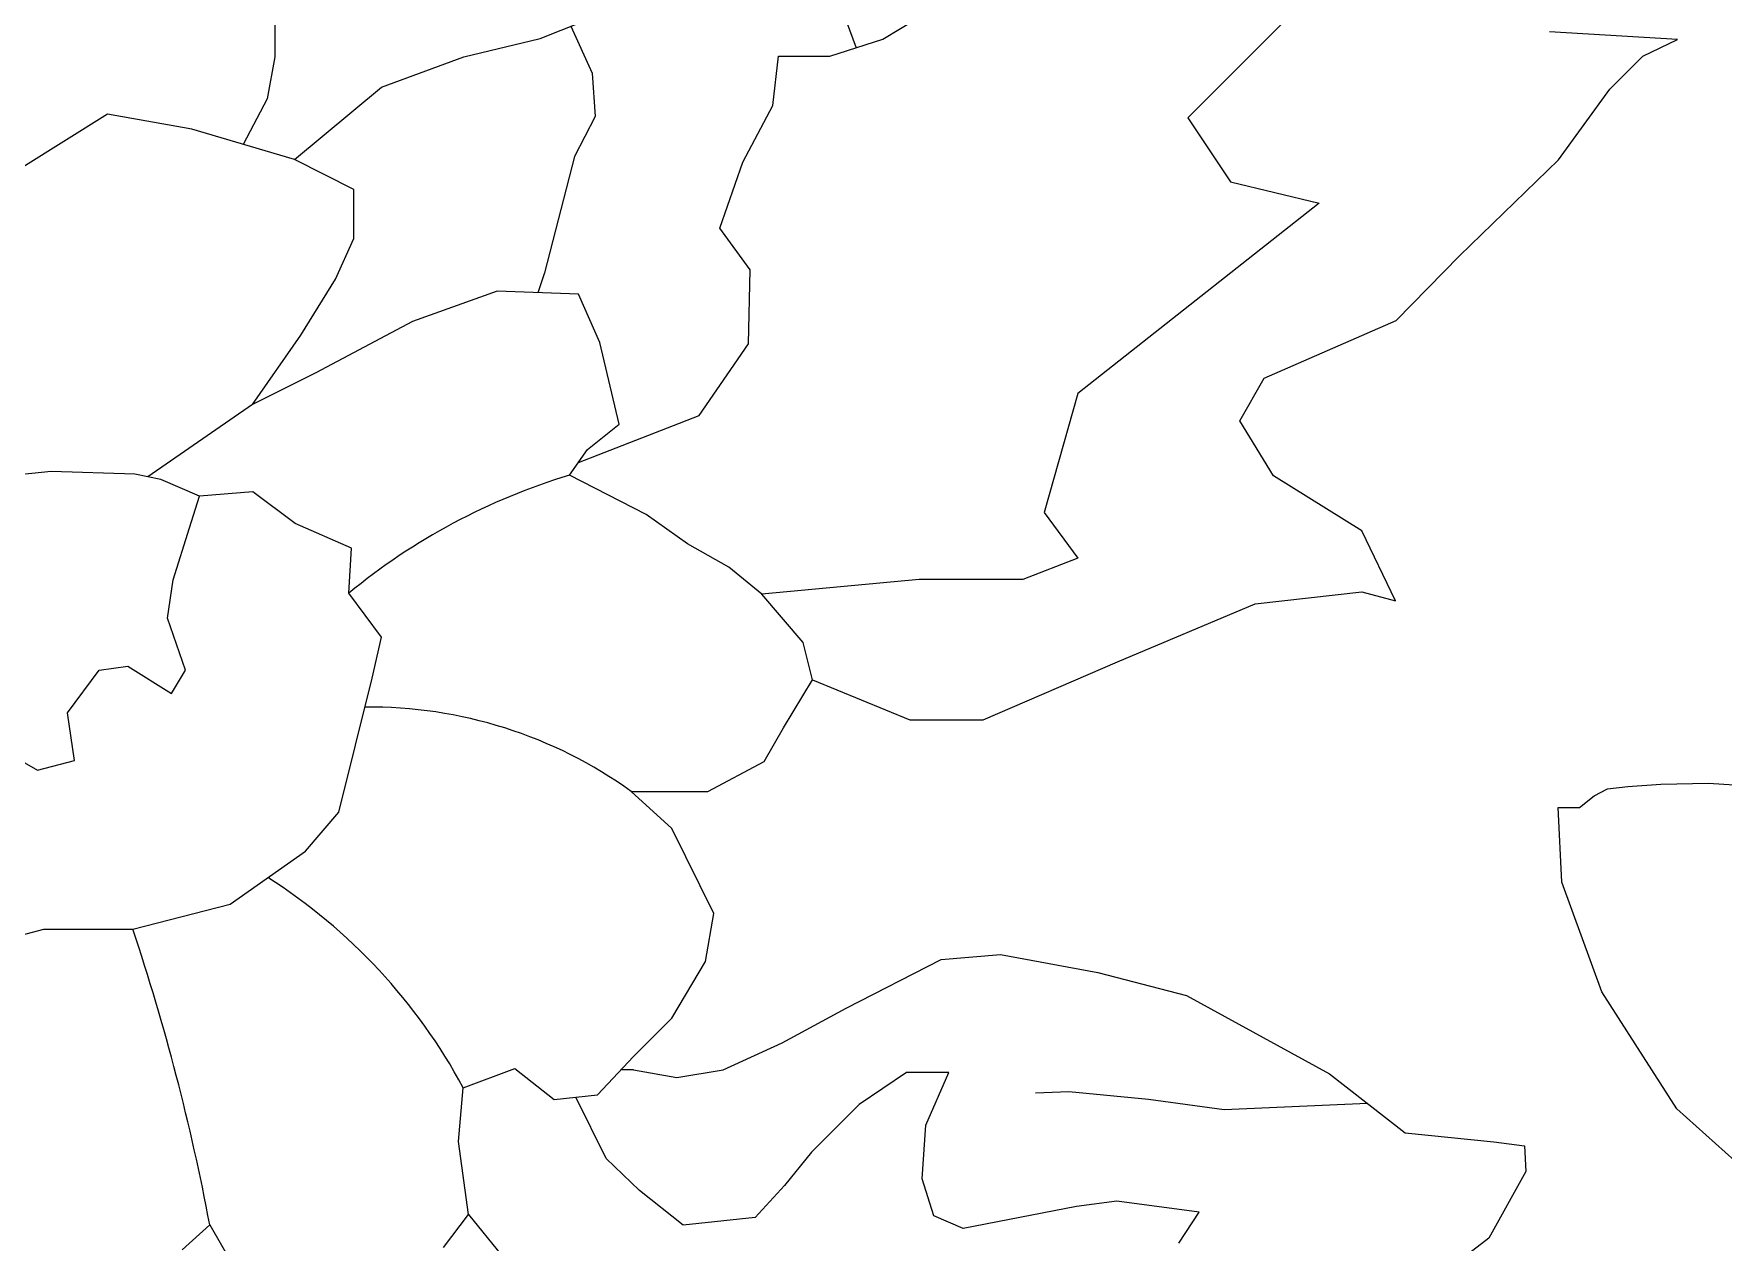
# Model space of a CAD drawing. Header units: millimetres. Extents: x 603733 to 1211550, y 1310999 to 2622648.
# Drawn here: x 604434.387 to 604435.125, y 1311057.478 to 1311058.006 of the extents above; entities that cross this region are included whole.
import ezdxf

# ---------------------------------------------------------------- set-up
doc = ezdxf.new("R2010")
doc.units = ezdxf.units.MM
doc.layers.add('elenarbi-free_blocks', color=7, linetype='Continuous')

# ---------------------------------------------------------------- blocks, each defined once
blk = doc.blocks.new('A$C20C8591F')
at = {"layer": 'elenarbi-free_blocks', "color": 90}
for points in [[(17.4612, 10.8148), (18.0013, 10.5915), (18.4082, 10.5915), (19.1542, 10.9133), (19.9172, 11.2352), (20.5107, 11.3029), (20.5107, 11.3029), (20.6972, 11.2521), (20.5107, 11.6417), (20.019, 11.9466), (19.8325, 12.2514), (19.9681, 12.4886), (20.7008, 12.8082), (21.0515, 13.1669), (21.6028, 13.7009), (21.8867, 14.093), (22.0704, 14.2765), (22.2625, 14.3683), (21.5526, 14.41)], [(16.5939, 14.8143), (17.2631, 14.7747), (17.5784, 14.6592), (17.7035, 14.3228)], [(16.1192, 14.4416), (16.2379, 14.1807), (16.2545, 13.941), (16.1386, 13.7179), (15.9731, 13.0732), (15.9357, 12.9622)], [(16.4667, 8.6492), (16.7072, 8.6065), (16.9638, 8.6492), (17.2917, 8.7987), (17.6481, 8.991), (18.1756, 9.2616), (18.5034, 9.29), (19.0451, 9.1904), (19.5369, 9.0622), (20.3305, 8.6272), (20.751, 8.2997), (21.2428, 8.2498), (21.4139, 8.2285), (21.421, 8.0861), (21.2143, 7.7158), (20.8936, 7.4666), (20.5657, 7.4096), (20.245, 7.4167), (20.1024, 7.4239)], [(20.5408, 8.4634), (19.746, 8.4278), (19.3255, 8.4848), (18.8836, 8.5275), (18.6983, 8.5204)]]:
    blk.add_lwpolyline(points, dxfattribs=at)
at = {"layer": 'elenarbi-free_blocks', "color": 84}
for points in [[(14.5847, 13.7023), (15.0679, 14.1029), (15.5257, 14.2723), (15.9496, 14.3739), (16.2887, 14.5094)], [(20.0867, 14.4755), (19.5442, 13.9335), (19.7816, 13.5778), (20.2733, 13.4592), (18.9338, 12.4039), (18.7473, 11.7433), (18.9338, 11.4892), (18.6286, 11.3707), (18.0521, 11.3707), (17.1792, 11.2897)], [(16.4354, 16.286), (16.0796, 16.3512), (15.8624, 16.2261), (15.5367, 15.9841), (15.1442, 15.7422), (14.9772, 15.9341), (14.7099, 16.3429), (14.3007, 16.6849), (14.1253, 16.443), (14.3007, 15.9925), (14.5178, 15.642), (14.4749, 14.7807), (14.4749, 14.2718), (14.4331, 14.0382), (14.2999, 13.786)], [(16.1619, 12.0207), (16.8312, 12.2808), (17.1045, 12.6798), (17.115, 13.0892), (16.9468, 13.3202), (17.073, 13.6876), (17.2411, 14.0026), (17.2726, 14.2756), (17.5564, 14.2756), (17.8507, 14.3701), (18.1449, 14.5485), (18.6389, 14.6745), (19.1223, 14.6535), (19.3861, 14.8481), (19.2915, 15.0686), (18.8999, 15.7628)], [(15.5514, 7.8461), (15.9168, 7.3949)], [(19.4946, 7.6875), (19.6063, 7.86), (19.6063, 7.86), (19.1493, 7.9209), (18.9259, 7.8905), (18.2962, 7.7687), (18.1337, 7.8397), (18.0686, 8.044), (18.09, 8.343), (18.2183, 8.635), (17.9831, 8.635), (17.7194, 8.457), (17.4557, 8.1935), (17.306, 8.0084), (17.142, 7.8304), (16.7429, 7.7876), (16.5005, 7.9799), (16.3152, 8.1579), (16.1472, 8.4973)]]:
    blk.add_lwpolyline(points, dxfattribs=at)
at = {"layer": 'elenarbi-free_blocks', "color": 50}
for points in [[(13.9615, 7.6499), (14.1146, 7.7896), (14.301, 7.4637)], [(15.4127, 7.6632), (15.5514, 7.8461), (15.4948, 8.2512), (15.5215, 8.5505), (15.8077, 8.6569), (16.0274, 8.484), (16.267, 8.5106), (16.4667, 8.7234), (16.6798, 8.9362), (16.8668, 9.2506), (16.9134, 9.5166), (16.6805, 9.9888), (16.4541, 10.1949), (16.8802, 10.1949), (17.193, 10.3612), (17.2995, 10.5474), (17.4612, 10.8148), (17.4088, 11.0211), (17.1792, 11.2897), (16.9956, 11.4404), (16.7661, 11.5682), (16.5366, 11.7319), (16.1117, 11.9496), (16.2122, 12.0919), (16.3881, 12.2341), (16.2792, 12.686), (16.1619, 12.9538), (15.7096, 12.9706), (15.2404, 12.8032), (14.7043, 12.5187), (14.3525, 12.3429), (14.3525, 12.3429), (14.6206, 12.7279), (14.8132, 13.0375), (14.9137, 13.2634), (14.9137, 13.5349), (14.5847, 13.7023), (14.0151, 13.8697), (13.546, 13.9534), (13.0769, 13.6605)], [(14.3525, 12.3429), (13.7714, 11.9404)]]:
    blk.add_lwpolyline(points, dxfattribs=at)
at = {"layer": 'elenarbi-free_blocks', "color": 30}
for points in [[(12.6684, 9.2919), (13.1935, 9.4308), (13.6878, 9.4308), (14.2284, 9.5696), (14.6454, 9.8628), (14.8308, 10.0788), (15.0153, 10.8231), (15.0685, 11.0511), (14.8859, 11.2943), (14.9012, 11.5451), (14.5892, 11.6819), (14.3534, 11.8568), (14.0567, 11.834), (14.0567, 11.834), (13.8436, 11.9252), (13.6991, 11.9556), (13.235, 11.9708), (12.9459, 11.9404)], [(11.1496, 10.3605), (11.5293, 10.1149), (11.8945, 10.0009), (12.2977, 9.9857), (12.4423, 10.3049), (12.5184, 10.5481), (12.7238, 10.5633), (12.9748, 10.4189), (13.1574, 10.3125), (13.3628, 10.3657), (13.3248, 10.6317), (13.4998, 10.8674), (13.6596, 10.8902), (13.903, 10.7382), (13.9791, 10.8674), (13.8802, 11.1562), (13.9106, 11.369), (14.0019, 11.6578), (14.0567, 11.834)]]:
    blk.add_lwpolyline(points, dxfattribs=at)
at = {"layer": 'elenarbi-free_blocks'}
blk.add_lwpolyline([(16.4667, 8.6492), (16.4368, 8.6497), (16.3976, 8.6497)], dxfattribs=at)
at = {"layer": 'elenarbi-free_blocks', "color": 50}
for centre, radius, start, end in [((17.1255, 8.5791), 3.5197, 106.74186, 129.51656), ((15.0042, 8.1822), 2.4805, 54.23217, 90.66442), ((12.7488, 7.0583), 3.1487, 28.28866, 57.57984), ((1.7299, 5.4447), 12.6047, 10.72107, 18.43525)]:
    blk.add_arc(centre, radius, start, end, dxfattribs=at)
blk = doc.blocks.new('A$C69433AA9')
at = {"layer": 'elenarbi-free_blocks', "color": 82}
blk.add_lwpolyline([(4.547, 15.085), (3.581, 15.951), (2.751, 17.25), (2.304, 18.467), (2.266, 19.297), (2.501, 19.297), (2.666, 19.427), (2.813, 19.505), (3.039, 19.531), (3.405, 19.557), (3.935, 19.566), (4.335, 19.54), (5.047, 19.479), (5.638, 19.323), (6.386, 18.975), (6.824, 18.667)], dxfattribs=at)

msp = doc.modelspace()

# ---------------------------------------------------------------- block references
for name, p, xscale, yscale, zscale in [('A$C20C8591F', (604433.35333, 1311056.87278), 0.0786716684874384, 0.0786716684874384, 0.0786716684874384), ('A$C69433AA9', (604434.96355, 1311056.90874), 0.03933583425953748, 0.03933583425953748, 0.03933583425953748)]:
    msp.add_blockref(name, p, dxfattribs=dict(xscale=xscale, yscale=yscale, zscale=zscale))

doc.saveas('drawing.dxf')
